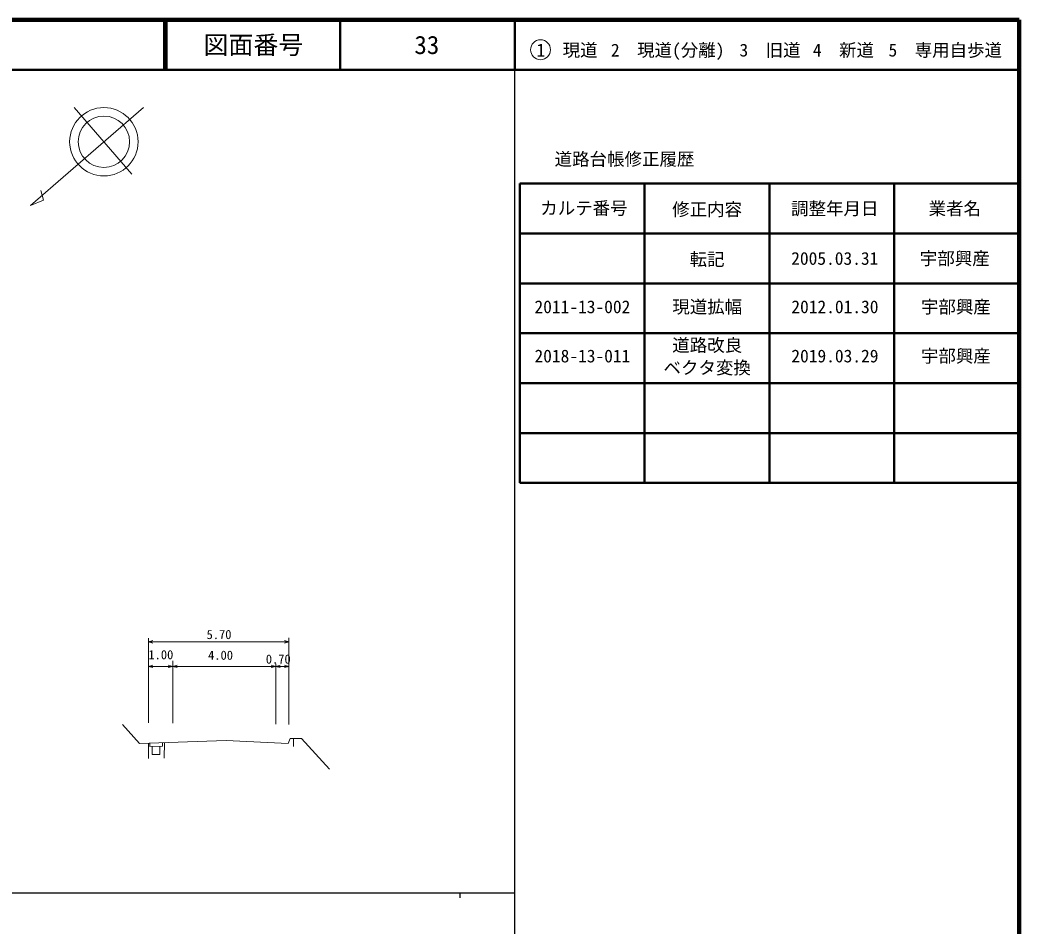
# Model space of a CAD drawing. Units: millimetres, scale not verified. Extents: x 40000 to 680000, y 20000 to 380000.
# Drawn here: x 479862 to 680000, y 198357 to 380000 of the extents above; entities that cross this region are included whole.
import ezdxf
from ezdxf.enums import TextEntityAlignment as Align

# ---------------------------------------------------------------- set-up
doc = ezdxf.new("R2010")
doc.units = ezdxf.units.MM
doc.header["$LTSCALE"] = 1000
for name, color, linetype, lineweight in [('M-BGD', 7, 'Continuous', 13), ('M-TTL', 2, 'Continuous', 140), ('M-TTL-BAND', 7, 'Continuous', 25), ('M-TTL-FRAM', 2, 'Continuous', 50), ('M-TTL-LINE', 7, 'Continuous', 50), ('M-TTL-TXT', 7, 'Continuous', 13), ('M-WORK', 1, 'Continuous', 13)]:
    doc.layers.add(name, color=color, linetype=linetype, lineweight=lineweight)
doc.styles.add('ＭＳ ゴシック', font='')
doc.styles.get('ＭＳ ゴシック').set_extended_font_data('MS Gothic')

msp = doc.modelspace()

# ---------------------------------------------------------------- linework, layer by layer
at = {"layer": 'M-BGD'}
for p, q in [((504606, 362455), (481938, 342804)), ((502285, 349103), (490706, 362459)), ((484562, 343891), (484066, 345830)), ((481938, 342804), (484562, 343891))]:
    msp.add_line(p, q, dxfattribs=at)
for radius in [6857, 5143]:
    msp.add_circle((496672, 355578), radius, dxfattribs=at)
at = {"layer": 'M-TTL'}
for p, q in [((680000, 380000), (40000, 380000)), ((680000, 20000), (680000, 380000))]:
    msp.add_line(p, q, dxfattribs=at)
at = {"layer": 'M-TTL-BAND'}
for p, q in [((579000, 20000), (579000, 370000)), ((40000, 205000), (579000, 205000)), ((568000, 205000), (568000, 204000))]:
    msp.add_line(p, q, dxfattribs=at)
at = {"layer": 'M-TTL-FRAM'}
for p, q in [((580000, 347197), (580000, 287197)), ((580000, 347197), (680000, 347197)), ((580000, 287197), (680000, 287197))]:
    msp.add_line(p, q, dxfattribs=at)
at = {"layer": 'M-TTL-LINE'}
for p, q in [((508747, 380000), (508747, 370000)), ((509247, 380000), (509247, 370000)), ((543997, 380000), (543997, 370000)), ((579000, 380000), (579000, 370000)), ((40000, 370000), (680000, 370000)), ((605000, 347197), (605000, 287197)), ((630000, 347197), (630000, 287197)), ((655000, 347197), (655000, 287197)), ((580000, 337197), (680000, 337197)), ((580000, 327197), (680000, 327197)), ((580000, 317197), (680000, 317197)), ((580000, 307197), (680000, 307197)), ((580000, 297197), (680000, 297197))]:
    msp.add_line(p, q, dxfattribs=at)
at = {"layer": 'M-TTL-TXT'}
msp.add_circle((584147, 374034), 2000, dxfattribs=at)
at = {"layer": 'M-WORK'}
for p, q in [((505590, 239069), (505590, 256091)), ((505590, 255337), (506490, 255587)), ((533731, 255337), (505590, 255337)), ((505590, 255337), (506490, 255087)), ((533731, 255337), (532831, 255587)), ((533731, 255337), (532831, 255087)), ((533731, 256131), (533731, 238781)), ((505590, 250406), (506490, 250656)), ((510456, 250406), (505590, 250406)), ((505590, 250406), (506490, 250156)), ((510456, 250406), (509556, 250656)), ((510456, 250406), (509556, 250156)), ((510456, 251499), (510456, 239004)), ((510456, 250406), (511356, 250656)), ((531089, 250406), (510456, 250406)), ((510456, 250406), (511356, 250156)), ((531089, 250406), (530189, 250656)), ((531089, 250406), (530189, 250156)), ((531089, 250924), (531089, 238807)), ((531089, 250406), (531989, 250656)), ((531089, 250406), (533731, 250406)), ((531089, 250406), (531989, 250156)), ((533731, 250406), (532831, 250656)), ((533731, 250406), (532831, 250156)), ((500421, 238738), (503829, 234952)), ((503829, 234952), (521179, 235575)), ((505613, 235016), (505601, 231946)), ((505848, 235024), (505870, 234381)), ((505870, 234381), (508397, 234388)), ((506318, 234382), (506318, 232771)), ((507856, 232771), (507856, 234386)), ((508397, 234388), (508410, 235116)), ((508835, 235132), (508778, 232035)), ((521179, 235575), (533586, 234929)), ((533586, 234929), (533987, 235932)), ((533987, 235932), (536281, 235976)), ((534654, 235945), (534677, 234350)), ((536281, 235976), (541849, 229829)), ((506318, 232771), (507856, 232771))]:
    msp.add_line(p, q, dxfattribs=at)

# ---------------------------------------------------------------- texts
at = {"layer": 'M-TTL-TXT', "style": 'ＭＳ ゴシック'}
for s, height, p in [('図面番号', 3666, (526622, 375000)), ('33', 3666, (561372, 375000)), ('1\u3000現道', 2566, (589448, 373958)), ('2\u3000現道(分離)', 2566, (609619, 373958)), ('3\u3000旧道', 2566, (630121, 373958)), ('4\u3000新道', 2566, (644824, 373958)), ('5\u3000専用自歩道', 2566, (665228, 373958)), ('道路台帳修正履歴', 2566, (600968, 352113)), ('カルテ番号', 2566, (592839, 342277)), ('修正内容', 2566, (617509, 342023)), ('調整年月日', 2566, (643089, 342197)), ('業者名', 2566, (667134, 342197)), ('転記', 2566, (617509, 332023)), ('2005.03.31', 2566, (643089, 332197)), ('宇部興産', 2566, (667134, 332197))]:
    msp.add_text(s, height=height, dxfattribs=at).set_placement(p, align=Align.MIDDLE_CENTER)
for s, p in [('2011-13-002', (592533, 320442)), ('現道拡幅', (617533, 320442)), ('道路改良', (617533, 312751)), ('2018-13-011', (592533, 310583)), ('ベクタ変換', (617533, 308232))]:
    msp.add_text(s, height=2566, dxfattribs=at).set_placement(p, align=Align.BOTTOM_CENTER)
for s, p in [('2012.01.30', (634390, 320442)), ('宇部興産', (660346, 320442)), ('宇部興産', (660346, 310583)), ('2019.03.29', (634390, 310583))]:
    msp.add_text(s, height=2566, dxfattribs=at).set_placement(p, align=Align.BOTTOM_LEFT)
at = {"layer": 'M-WORK', "style": 'ＭＳ ゴシック'}
for s, p in [('5.70', (517246, 255337)), ('1.00', (505590, 251288)), ('4.00', (517547, 251187)), ('0.70', (529107, 250406))]:
    msp.add_text(s, height=1833, dxfattribs=at).set_placement(p, align=Align.BOTTOM_LEFT)

doc.saveas('drawing.dxf')
